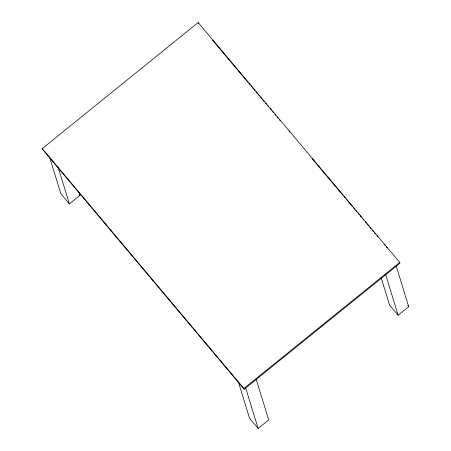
<?xml version="1.0" encoding="UTF-8"?>
<svg xmlns="http://www.w3.org/2000/svg" width="451" height="451" viewBox="0 0 451 451"><rect width="100%" height="100%" fill="white"/><g stroke="black" fill="none" stroke-linecap="round" stroke-linejoin="round"><path stroke-width="0.68" d="M42.293 148.599L198.147 22.55L399.755 262.426L399.986 263.175L244.126 389.224L42.524 149.343L42.293 148.599L243.901 388.48L244.126 389.224M49.559 157.078L60.817 193.676L69.398 203.886L79.962 195.339L79.145 192.678M243.901 388.48L399.755 262.426M238.506 382.313L249.555 418.24L258.135 428.45L268.7 419.904L256.213 379.314M381.168 277.731L389.563 305.011L398.143 315.221L408.707 306.674L396.22 266.084M212.421 40.004L245.496 79.353M246.398 80.436L247.757 82.054M248.664 83.131L250.023 84.749M250.931 85.825L255.007 90.674M255.914 91.756L257.273 93.374M258.181 94.451L259.539 96.069M260.447 97.145L261.805 98.763M262.707 99.84L264.066 101.458M265.43 103.076L266.332 104.153M267.691 105.771L268.599 106.848M269.957 108.465L271.316 110.083M272.675 111.701L273.582 112.778M274.941 114.396L275.849 115.473M277.207 117.091L278.115 118.168M279.473 119.786L280.381 120.862M288.984 131.106L289.892 132.182M312.092 158.594L342.901 195.255M343.809 196.332L345.167 197.95M346.069 199.026L352.411 206.575M353.319 207.652L354.678 209.27M355.585 210.346L356.944 211.964M357.852 213.041L359.21 214.659M360.118 215.736L361.476 217.354M362.835 218.972L363.743 220.049M365.101 221.666L366.46 223.284M367.362 224.361L368.726 225.979M369.628 227.056L370.987 228.674M372.346 230.292L373.253 231.369M374.612 232.987L375.52 234.063M376.878 235.681L377.786 236.758M384.128 244.307L385.036 245.383M386.394 247.001L387.296 248.078M407.805 305.598L408.707 306.674M79.06 194.263L79.962 195.339M385.656 274.631L398.143 315.221M198.147 22.55L198.378 23.294M245.648 387.86L258.135 428.45M58.14 167.287L69.398 203.886"/></g></svg>
